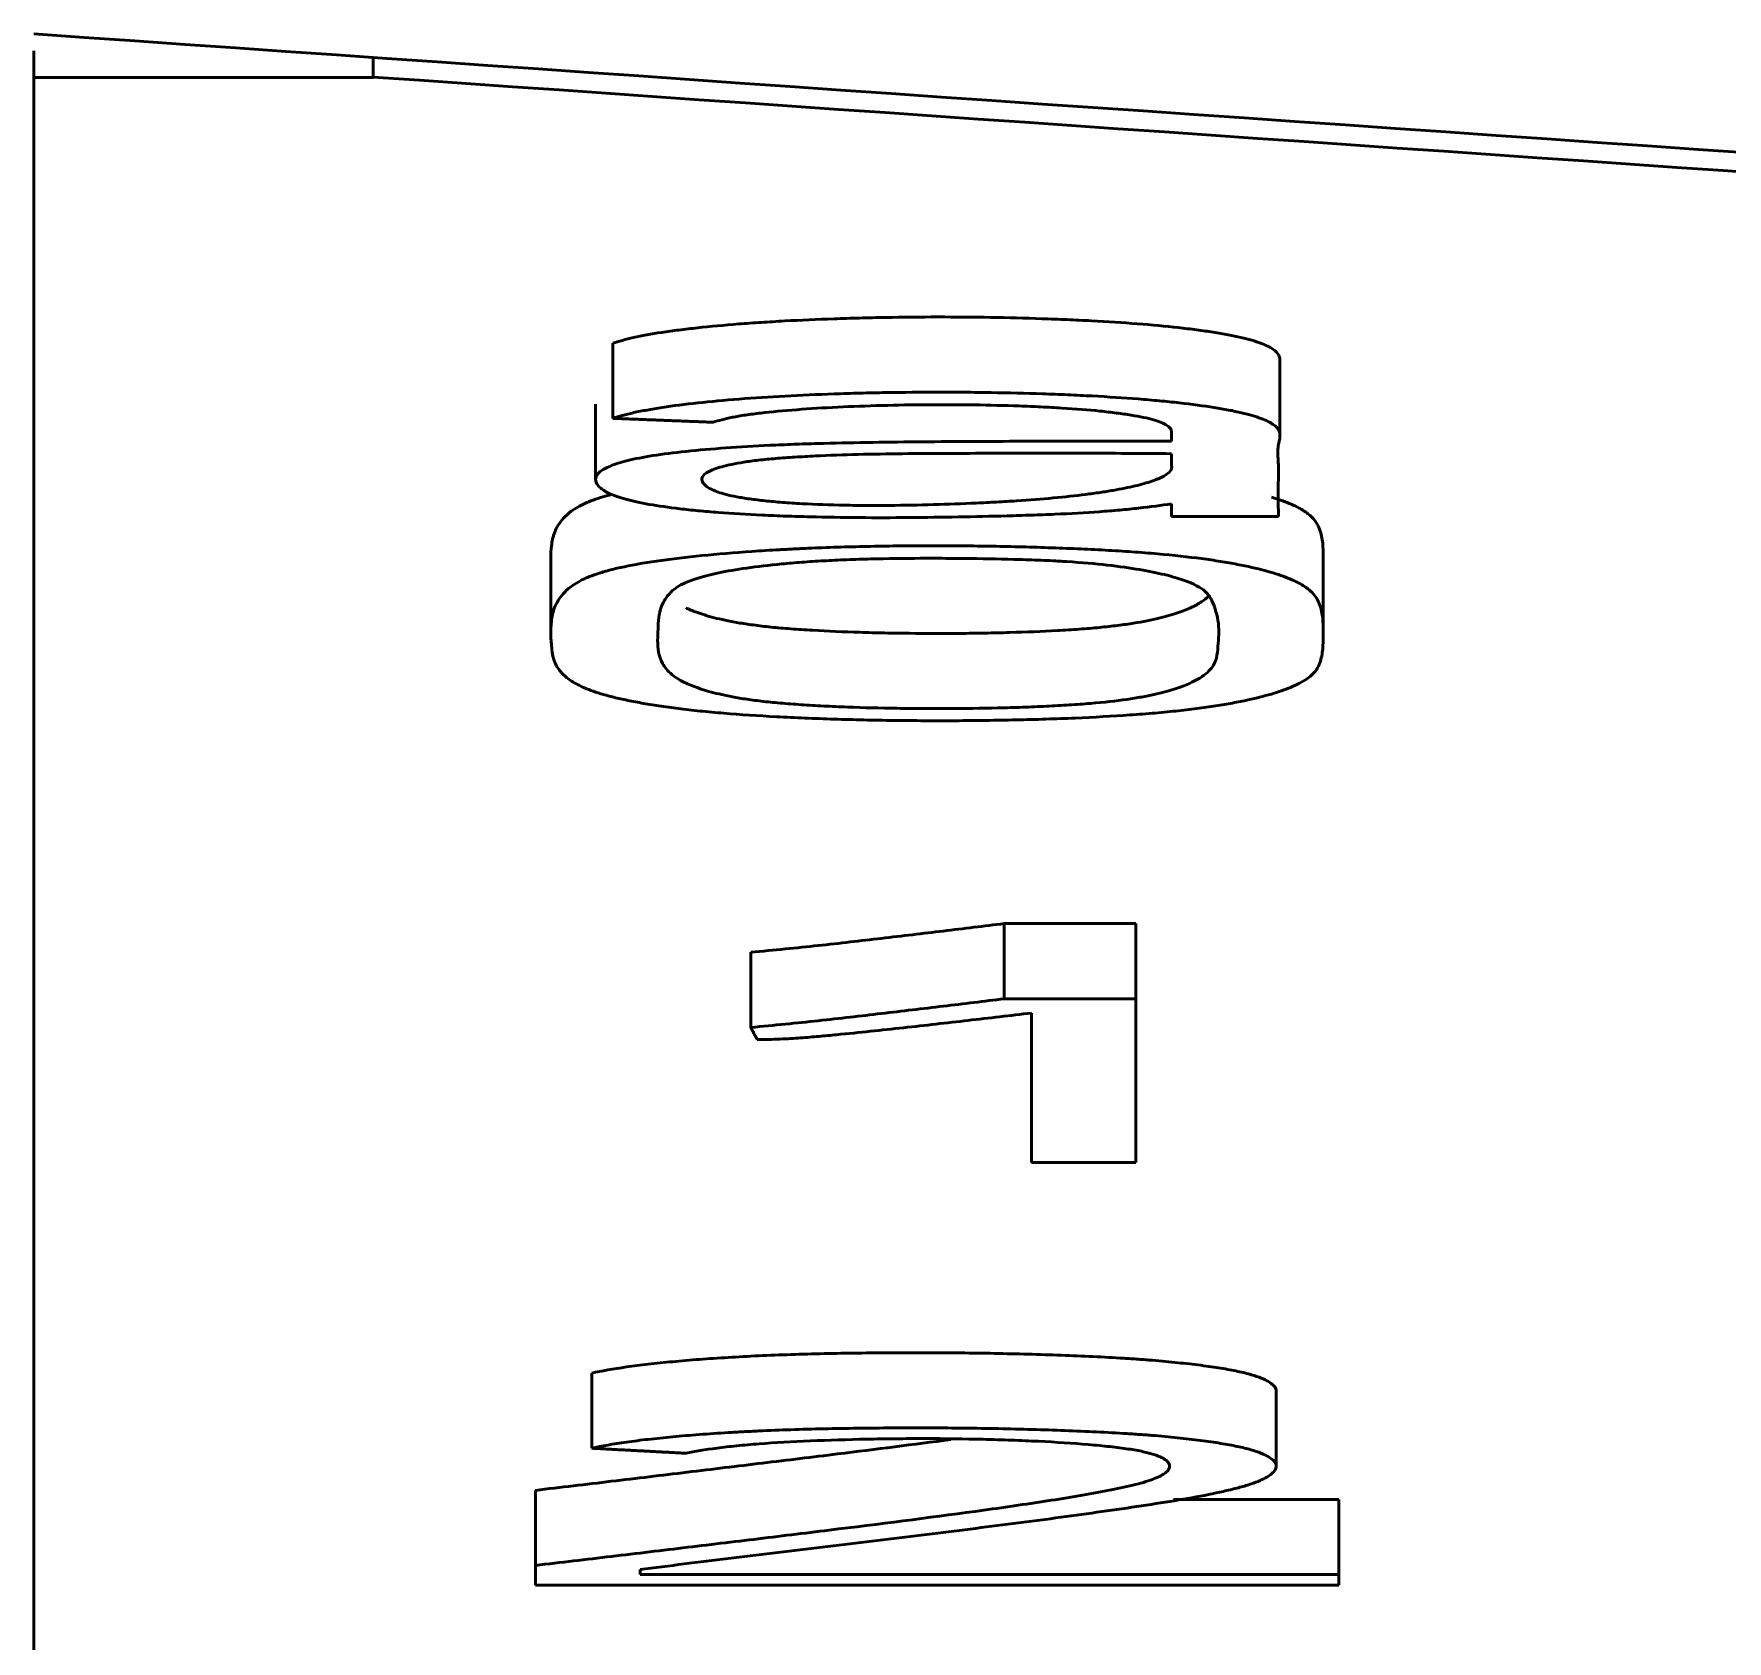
# Model space of a CAD drawing. Header units: millimetres. Extents: x 0 to 594, y 0 to 420.
# Drawn here: x 252.241 to 254.486, y 53.23 to 55.361 of the extents above; entities that cross this region are included whole.
import ezdxf

# ---------------------------------------------------------------- set-up
doc = ezdxf.new("R2010")
doc.units = ezdxf.units.MM
doc.layers.add('1', color=7, linetype='Continuous')

msp = doc.modelspace()

# ---------------------------------------------------------------- linework, layer by layer
at = {"layer": '1', "color": 7, "linetype": 'Continuous', "lineweight": 50}
for p, q in [((252.2409, 55.3388), (252.2409, 55.3034)), ((252.6909, 55.3034), (252.6909, 55.3304)), ((252.2409, 55.3034), (252.2409, 48.1354)), ((252.6909, 55.3034), (252.2409, 55.3034)), ((253.0085, 54.8516), (253.0085, 54.9512)), ((253.8927, 54.8287), (253.8927, 54.9284)), ((252.9856, 54.8705), (252.9856, 54.7708)), ((253.7491, 54.8047), (253.7491, 54.7885)), ((253.7491, 54.7383), (253.7491, 54.7216)), ((253.7491, 54.7216), (253.8906, 54.7216)), ((252.9262, 54.6671), (252.9262, 54.5675)), ((253.9501, 54.5627), (253.9501, 54.6623)), ((253.5272, 54.1816), (253.7019, 54.1816)), ((253.5272, 54.0819), (253.5272, 54.1816)), ((253.7019, 54.0819), (253.7019, 54.1816)), ((253.1912, 54.0439), (253.1912, 54.1435)), ((253.7019, 54.0819), (253.5272, 54.0819)), ((253.7019, 53.8647), (253.7019, 54.0819)), ((253.5632, 54.063), (253.5632, 53.8647)), ((253.5632, 53.8647), (253.7019, 53.8647)), ((252.9807, 53.4858), (252.9807, 53.5855)), ((253.8878, 53.4622), (253.8878, 53.5619)), ((252.9058, 53.3304), (252.9058, 53.43)), ((253.7514, 53.418), (253.971, 53.418)), ((253.971, 53.3184), (253.971, 53.418)), ((252.9058, 53.3304), (252.9058, 53.3041)), ((253.0445, 53.3184), (253.0445, 53.3252)), ((253.971, 53.3184), (253.0445, 53.3184)), ((253.971, 53.3041), (253.971, 53.3184)), ((252.9058, 53.3041), (253.971, 53.3041))]:
    msp.add_line(p, q, dxfattribs=at)
msp.add_ellipse((459.8322, 1047.384), major_axis=(1731.4034, -0.1302), ratio=0.577143, start_param=4.592507, end_param=4.594805, dxfattribs=at)
msp.add_open_spline([(256.5192, 55.0659), (255.0931, 55.1634), (253.667, 55.2619), (252.2409, 55.3615)], degree=3, dxfattribs=at)
for points, knots in [([(253.0085, 54.9512), (253.0238, 54.9564), (253.0448, 54.9613), (253.0806, 54.9667), (253.0882, 54.9677), (253.1039, 54.9698), (253.1121, 54.9707), (253.1377, 54.9735), (253.1559, 54.9752), (253.1851, 54.9775), (253.1951, 54.9782), (253.2155, 54.9795), (253.2258, 54.9801), (253.2573, 54.9819), (253.2791, 54.9828), (253.3127, 54.984), (253.3241, 54.9844), (253.3469, 54.9849), (253.3584, 54.9852), (253.3928, 54.9858), (253.416, 54.986), (253.4626, 54.986), (253.4862, 54.9858), (253.5322, 54.9851), (253.5549, 54.9845), (253.5884, 54.9834), (253.5994, 54.983), (253.6213, 54.982), (253.6322, 54.9815), (253.6642, 54.9798), (253.7047, 54.9772), (253.7409, 54.9738), (253.7663, 54.971), (253.7745, 54.97), (253.7901, 54.9679), (253.7974, 54.9669), (253.8182, 54.9636), (253.8304, 54.9613), (253.8461, 54.9577), (253.8509, 54.9564), (253.8596, 54.9539), (253.8635, 54.9526), (253.874, 54.9487), (253.8794, 54.9461), (253.8873, 54.9407), (253.8898, 54.938), (253.8923, 54.933), (253.8927, 54.9307), (253.8927, 54.9284)], [0, 0, 0, 0, 0.106137, 0.106137, 0.132672, 0.132672, 0.159206, 0.159206, 0.212275, 0.212275, 0.238809, 0.238809, 0.265343, 0.265343, 0.318412, 0.318412, 0.344947, 0.344947, 0.371481, 0.371481, 0.42455, 0.42455, 0.477618, 0.477618, 0.530687, 0.530687, 0.557221, 0.557221, 0.583756, 0.583756, 0.636824, 0.689893, 0.689893, 0.716427, 0.716427, 0.742962, 0.742962, 0.79603, 0.79603, 0.822565, 0.822565, 0.849099, 0.849099, 0.902168, 0.902168, 0.955237, 0.955237, 1, 1, 1, 1]), ([(253.8906, 54.7216), (253.8906, 54.7324), (253.8905, 54.7432), (253.8905, 54.7594), (253.8905, 54.7648), (253.8907, 54.7757), (253.8908, 54.7811), (253.8907, 54.7892), (253.8906, 54.7919), (253.8903, 54.7974), (253.8899, 54.8028), (253.8898, 54.8082), (253.8902, 54.8136), (253.8906, 54.8164), (253.8924, 54.8245), (253.8939, 54.83), (253.89, 54.8381), (253.8876, 54.8408), (253.8798, 54.8462), (253.8745, 54.8489), (253.8606, 54.8541), (253.8521, 54.8566), (253.8365, 54.8603), (253.8308, 54.8615), (253.8186, 54.8638), (253.8121, 54.8649), (253.7915, 54.8682), (253.7762, 54.8702), (253.7508, 54.8731), (253.742, 54.874), (253.7237, 54.8757), (253.7143, 54.8765), (253.6854, 54.8788), (253.6651, 54.8801), (253.6332, 54.8818), (253.6223, 54.8824), (253.6003, 54.8833), (253.5892, 54.8837), (253.5557, 54.8849), (253.5329, 54.8854), (253.4981, 54.886), (253.4864, 54.8861), (253.463, 54.8863), (253.4514, 54.8863), (253.4165, 54.8863), (253.3933, 54.8861), (253.3588, 54.8856), (253.3473, 54.8853), (253.3244, 54.8847), (253.313, 54.8844), (253.2571, 54.8824), (253.215, 54.8802), (253.1564, 54.8756), (253.1381, 54.8739), (253.104, 54.8702), (253.0883, 54.8682), (253.0668, 54.865), (253.06, 54.8638), (253.0474, 54.8615), (253.0298, 54.858), (253.0161, 54.8542), (253.0085, 54.8516)], [0, 0, 0, 0, 0.125, 0.125, 0.1875, 0.1875, 0.25, 0.25, 0.28125, 0.28125, 0.3125, 0.34375, 0.34375, 0.375, 0.375, 0.4375, 0.4375, 0.46875, 0.46875, 0.5, 0.5, 0.53125, 0.53125, 0.546875, 0.546875, 0.5625, 0.5625, 0.59375, 0.59375, 0.609375, 0.609375, 0.625, 0.625, 0.65625, 0.65625, 0.671875, 0.671875, 0.6875, 0.6875, 0.71875, 0.71875, 0.734375, 0.734375, 0.75, 0.75, 0.78125, 0.78125, 0.796875, 0.796875, 0.8125, 0.8125, 0.875, 0.875, 0.90625, 0.90625, 0.9375, 0.9375, 0.953125, 0.953125, 0.96875, 1, 1, 1, 1]), ([(253.1416, 54.8464), (253.1484, 54.8487), (253.1567, 54.8509), (253.1722, 54.854), (253.1779, 54.855), (253.1905, 54.8569), (253.1973, 54.8578), (253.2189, 54.8603), (253.2349, 54.8618), (253.2695, 54.8644), (253.2877, 54.8655), (253.3254, 54.8674), (253.3449, 54.8681), (253.3851, 54.8692), (253.4053, 54.8695), (253.4358, 54.8697), (253.446, 54.8697), (253.4665, 54.8696), (253.4768, 54.8696), (253.5075, 54.8691), (253.5275, 54.8687), (253.5567, 54.8676), (253.5663, 54.8673), (253.5852, 54.8663), (253.5946, 54.8658), (253.6219, 54.8641), (253.6386, 54.8628), (253.6617, 54.8604), (253.6691, 54.8595), (253.683, 54.8578), (253.6959, 54.8559), (253.7068, 54.8539), (253.7168, 54.8518), (253.7213, 54.8507), (253.733, 54.8474), (253.7386, 54.8451), (253.7443, 54.8415), (253.7458, 54.8403), (253.7478, 54.8379), (253.7484, 54.8367), (253.7494, 54.8331), (253.7491, 54.8307), (253.7491, 54.8259), (253.7493, 54.8236), (253.7491, 54.8212)], [0, 0, 0, 0, 0.0625, 0.0625, 0.09375, 0.09375, 0.125, 0.125, 0.1875, 0.1875, 0.25, 0.25, 0.3125, 0.3125, 0.375, 0.375, 0.40625, 0.40625, 0.4375, 0.4375, 0.5, 0.5, 0.53125, 0.53125, 0.5625, 0.5625, 0.625, 0.625, 0.65625, 0.65625, 0.6875, 0.71875, 0.71875, 0.75, 0.75, 0.8125, 0.8125, 0.84375, 0.84375, 0.875, 0.875, 0.9375, 0.9375, 1, 1, 1, 1]), ([(253.7491, 54.8212), (253.705, 54.8213), (253.6609, 54.8213), (253.5948, 54.8212), (253.5728, 54.8212), (253.5288, 54.8211), (253.4847, 54.821), (253.4407, 54.8207), (253.3967, 54.8203), (253.3747, 54.8201), (253.331, 54.8194), (253.3093, 54.819), (253.2771, 54.8181), (253.2665, 54.8178), (253.2453, 54.8171), (253.2347, 54.8166), (253.2038, 54.8153), (253.1841, 54.8142), (253.1466, 54.8116), (253.1287, 54.8101), (253.095, 54.8068), (253.0798, 54.8049), (253.0531, 54.8009), (253.0416, 54.7988), (253.0219, 54.7941), (253.014, 54.7917), (253.0013, 54.7869), (252.9964, 54.7844), (252.9911, 54.7806), (252.9897, 54.7793), (252.9875, 54.7768), (252.9851, 54.7729), (252.9854, 54.7692), (252.9875, 54.7641), (252.9895, 54.7616), (252.9939, 54.7578), (252.9956, 54.7565), (252.9997, 54.754), (253.0021, 54.7528), (253.0103, 54.7491), (253.0172, 54.7467), (253.0301, 54.7432), (253.0348, 54.742), (253.0452, 54.7397), (253.0508, 54.7386), (253.0687, 54.7354), (253.0822, 54.7335), (253.105, 54.7307), (253.1131, 54.7299), (253.1301, 54.7282), (253.1391, 54.7275), (253.1667, 54.7254), (253.1862, 54.7242), (253.2168, 54.7228), (253.2273, 54.7223), (253.2485, 54.7216), (253.2591, 54.7213), (253.2913, 54.7205), (253.3129, 54.7201), (253.3568, 54.7198), (253.3791, 54.7198), (253.423, 54.7202), (253.4448, 54.7205), (253.4881, 54.7213), (253.5097, 54.7217), (253.5418, 54.7226), (253.5525, 54.7229), (253.5737, 54.7236), (253.5842, 54.724), (253.6151, 54.7253), (253.6348, 54.7264), (253.6626, 54.7285), (253.6716, 54.7292), (253.6891, 54.7308), (253.6974, 54.7316), (253.7212, 54.7343), (253.7357, 54.7362), (253.7491, 54.7383)], [0, 0, 0, 0, 0.0625, 0.0625, 0.09375, 0.09375, 0.125, 0.15625, 0.15625, 0.1875, 0.1875, 0.21875, 0.21875, 0.234375, 0.234375, 0.25, 0.25, 0.28125, 0.28125, 0.3125, 0.3125, 0.34375, 0.34375, 0.375, 0.375, 0.40625, 0.40625, 0.4375, 0.4375, 0.453125, 0.453125, 0.46875, 0.5, 0.5, 0.53125, 0.53125, 0.546875, 0.546875, 0.5625, 0.5625, 0.59375, 0.59375, 0.609375, 0.609375, 0.625, 0.625, 0.65625, 0.65625, 0.671875, 0.671875, 0.6875, 0.6875, 0.71875, 0.71875, 0.734375, 0.734375, 0.75, 0.75, 0.78125, 0.78125, 0.8125, 0.8125, 0.84375, 0.84375, 0.875, 0.875, 0.890625, 0.890625, 0.90625, 0.90625, 0.9375, 0.9375, 0.953125, 0.953125, 0.96875, 0.96875, 1, 1, 1, 1]), ([(253.7491, 54.7885), (253.7501, 54.7839), (253.7466, 54.7794), (253.7366, 54.7738), (253.7343, 54.7727), (253.7291, 54.7705), (253.7262, 54.7694), (253.7166, 54.7661), (253.7092, 54.764), (253.692, 54.7599), (253.6824, 54.758), (253.666, 54.7551), (253.6603, 54.7542), (253.6482, 54.7524), (253.6417, 54.7515), (253.6218, 54.7489), (253.6075, 54.7474), (253.577, 54.7446), (253.5607, 54.7433), (253.535, 54.7416), (253.5261, 54.7411), (253.5082, 54.7401), (253.4992, 54.7396), (253.4716, 54.7384), (253.4528, 54.7377), (253.4144, 54.7366), (253.3947, 54.7363), (253.3651, 54.736), (253.3553, 54.736), (253.3355, 54.7361), (253.3255, 54.7362), (253.2961, 54.7368), (253.2773, 54.7374), (253.2502, 54.7389), (253.2415, 54.7395), (253.2252, 54.7407), (253.2175, 54.7415), (253.203, 54.743), (253.1961, 54.7439), (253.1836, 54.7456), (253.1779, 54.7466), (253.1675, 54.7485), (253.1629, 54.7495), (253.1546, 54.7516), (253.1511, 54.7527), (253.1417, 54.756), (253.1372, 54.7582), (253.1323, 54.7616), (253.131, 54.7627), (253.1288, 54.765), (253.1245, 54.7707), (253.1268, 54.7764), (253.1374, 54.782), (253.1399, 54.7831), (253.1458, 54.7853), (253.1491, 54.7864), (253.1606, 54.7896), (253.1704, 54.7917), (253.1881, 54.7944), (253.1946, 54.7953), (253.2088, 54.7969), (253.2166, 54.7977), (253.2327, 54.799), (253.2411, 54.7996), (253.2586, 54.8007), (253.2677, 54.8012), (253.2953, 54.8026), (253.3142, 54.8032), (253.3529, 54.8042), (253.3727, 54.8045), (253.4123, 54.8049), (253.4321, 54.805), (253.4717, 54.8052), (253.4915, 54.8052), (253.551, 54.8053), (253.5906, 54.8054), (253.6698, 54.8053), (253.7095, 54.805), (253.7491, 54.8047)], [0, 0, 0, 0, 0.0625, 0.0625, 0.078125, 0.078125, 0.09375, 0.09375, 0.125, 0.125, 0.15625, 0.15625, 0.171875, 0.171875, 0.1875, 0.1875, 0.21875, 0.21875, 0.25, 0.25, 0.265625, 0.265625, 0.28125, 0.28125, 0.3125, 0.3125, 0.34375, 0.34375, 0.359375, 0.359375, 0.375, 0.375, 0.40625, 0.40625, 0.421875, 0.421875, 0.4375, 0.4375, 0.453125, 0.453125, 0.46875, 0.46875, 0.484375, 0.484375, 0.5, 0.5, 0.53125, 0.53125, 0.546875, 0.546875, 0.5625, 0.625, 0.625, 0.640625, 0.640625, 0.65625, 0.65625, 0.6875, 0.6875, 0.703125, 0.703125, 0.71875, 0.71875, 0.734375, 0.734375, 0.75, 0.75, 0.78125, 0.78125, 0.8125, 0.8125, 0.84375, 0.84375, 0.875, 0.875, 0.9375, 0.9375, 1, 1, 1, 1]), ([(253.0054, 54.7503), (253.0006, 54.749), (252.9961, 54.7478), (252.9874, 54.745), (252.9831, 54.7435), (252.9754, 54.7406), (252.9719, 54.739), (252.9561, 54.7315), (252.9488, 54.7253), (252.9376, 54.7131), (252.9339, 54.7069), (252.9289, 54.6947), (252.9278, 54.6885), (252.9265, 54.6773), (252.9262, 54.6722), (252.9262, 54.6671)], [0, 0, 0, 0, 0.048174, 0.048174, 0.103168, 0.103168, 0.158161, 0.158161, 0.378135, 0.378135, 0.598108, 0.598108, 0.818082, 0.818082, 1, 1, 1, 1]), ([(253.9501, 54.6623), (253.9501, 54.6641), (253.9501, 54.6659), (253.9501, 54.6738), (253.9499, 54.686), (253.9476, 54.6983), (253.9429, 54.7106), (253.9395, 54.7167), (253.9291, 54.7259), (253.9248, 54.729), (253.9139, 54.735), (253.9074, 54.738), (253.8955, 54.7424), (253.8912, 54.7439), (253.885, 54.7459), (253.8833, 54.7464), (253.8815, 54.7469)], [0, 0, 0, 0, 0.063256, 0.063256, 0.279145, 0.495035, 0.495035, 0.710924, 0.710924, 0.818869, 0.818869, 0.926813, 0.926813, 0.980786, 0.980786, 1, 1, 1, 1]), ([(253.2673, 54.6793), (253.2928, 54.6804), (253.3188, 54.6812), (253.3716, 54.6823), (253.3984, 54.6826), (253.4528, 54.6827), (253.4797, 54.6825), (253.533, 54.6816), (253.5593, 54.681), (253.6115, 54.6792), (253.6368, 54.6781), (253.6731, 54.6761), (253.685, 54.6754), (253.7081, 54.6737), (253.7195, 54.6729), (253.7519, 54.67), (253.7712, 54.6679), (253.7975, 54.6644), (253.8059, 54.6632), (253.8216, 54.6606), (253.8291, 54.6593), (253.85, 54.6553), (253.862, 54.6526), (253.8832, 54.6469), (253.8923, 54.644), (253.9041, 54.6395), (253.9077, 54.638), (253.9143, 54.635), (253.9231, 54.6305), (253.9379, 54.62), (253.943, 54.6109), (253.9475, 54.5987), (253.9487, 54.5926), (253.95, 54.5805), (253.9501, 54.5744), (253.9501, 54.5622), (253.9502, 54.5501), (253.9486, 54.5379), (253.9453, 54.5258), (253.9429, 54.5198), (253.9318, 54.5078), (253.9231, 54.5018), (253.9059, 54.4944), (253.9021, 54.4929), (253.894, 54.4899), (253.8896, 54.4885), (253.8755, 54.4842), (253.8647, 54.4814), (253.8462, 54.4773), (253.8396, 54.4759), (253.8256, 54.4733), (253.8183, 54.472), (253.7949, 54.4683), (253.7776, 54.4659), (253.7485, 54.4628), (253.7383, 54.4618), (253.7166, 54.4599), (253.7053, 54.459), (253.6708, 54.4566), (253.6465, 54.4553), (253.6085, 54.4536), (253.5955, 54.4532), (253.5692, 54.4523), (253.556, 54.452), (253.5163, 54.4511), (253.4895, 54.4508), (253.4354, 54.4505), (253.408, 54.4507), (253.3542, 54.4513), (253.3278, 54.4519), (253.2887, 54.4531), (253.2758, 54.4536), (253.2503, 54.4546), (253.2376, 54.4552), (253.2007, 54.4572), (253.1775, 54.4587), (253.1447, 54.4615), (253.1341, 54.4624), (253.1139, 54.4645), (253.1044, 54.4656), (253.0772, 54.469), (253.0609, 54.4715), (253.039, 54.4754), (253.0321, 54.4767), (253.0193, 54.4795), (253.0133, 54.4808), (252.9967, 54.485), (252.9874, 54.4879), (252.9754, 54.4923), (252.9717, 54.4938), (252.9651, 54.4968), (252.9621, 54.4983), (252.9539, 54.5028), (252.9495, 54.5058), (252.9316, 54.521), (252.929, 54.5332), (252.9269, 54.5516), (252.9264, 54.5577), (252.9261, 54.57), (252.9263, 54.5761), (252.9277, 54.5884), (252.9288, 54.5946), (252.9336, 54.6068), (252.9373, 54.6129), (252.9482, 54.6251), (252.9553, 54.6312), (252.9736, 54.6403), (252.9809, 54.6433), (252.9949, 54.6477), (253, 54.6492), (253.0111, 54.6521), (253.0171, 54.6535), (253.0368, 54.6576), (253.0521, 54.6603), (253.0782, 54.664), (253.0873, 54.6651), (253.1064, 54.6674), (253.1163, 54.6685), (253.1471, 54.6716), (253.1692, 54.6735), (253.2047, 54.6759), (253.2168, 54.6767), (253.2354, 54.6777), (253.2448, 54.6782), (253.2544, 54.6787), (253.2608, 54.679), (253.2641, 54.6791), (253.2673, 54.6793)], [0, 0, 0, 0, 0.015625, 0.015625, 0.03125, 0.03125, 0.046875, 0.046875, 0.0625, 0.0625, 0.078125, 0.078125, 0.085937, 0.085937, 0.09375, 0.09375, 0.109375, 0.109375, 0.117187, 0.117187, 0.125, 0.125, 0.140625, 0.140625, 0.15625, 0.15625, 0.164062, 0.164062, 0.171875, 0.1875, 0.21875, 0.21875, 0.25, 0.25, 0.28125, 0.28125, 0.3125, 0.34375, 0.34375, 0.375, 0.375, 0.40625, 0.40625, 0.414062, 0.414062, 0.421875, 0.421875, 0.4375, 0.4375, 0.445312, 0.445312, 0.453125, 0.453125, 0.46875, 0.46875, 0.476562, 0.476562, 0.484375, 0.484375, 0.5, 0.5, 0.507812, 0.507812, 0.515625, 0.515625, 0.53125, 0.53125, 0.546875, 0.546875, 0.5625, 0.5625, 0.570312, 0.570312, 0.578125, 0.578125, 0.59375, 0.59375, 0.601562, 0.601562, 0.609375, 0.609375, 0.625, 0.625, 0.632812, 0.632812, 0.640625, 0.640625, 0.65625, 0.65625, 0.664062, 0.664062, 0.671875, 0.671875, 0.6875, 0.6875, 0.75, 0.75, 0.78125, 0.78125, 0.8125, 0.8125, 0.84375, 0.84375, 0.875, 0.875, 0.90625, 0.90625, 0.921875, 0.921875, 0.929687, 0.929687, 0.9375, 0.9375, 0.953125, 0.953125, 0.960937, 0.960937, 0.96875, 0.96875, 0.984375, 0.984375, 0.992187, 0.992187, 0.996094, 0.998047, 0.998047, 1, 1, 1, 1]), ([(253.6103, 54.6616), (253.6302, 54.6603), (253.6479, 54.6588), (253.6798, 54.6552), (253.6942, 54.6531), (253.7193, 54.6488), (253.7302, 54.6466), (253.7494, 54.642), (253.7578, 54.6395), (253.7789, 54.6322), (253.7878, 54.6272), (253.7963, 54.6196), (253.7984, 54.617), (253.8016, 54.6119), (253.8028, 54.6093), (253.8081, 54.5965), (253.8107, 54.5862), (253.8122, 54.5657), (253.8112, 54.5555), (253.8097, 54.5401), (253.8088, 54.5325), (253.805, 54.5248), (253.8016, 54.5197), (253.7993, 54.5172), (253.791, 54.5096), (253.783, 54.5046), (253.7664, 54.4972), (253.76, 54.4948), (253.7449, 54.49), (253.7362, 54.4876), (253.7207, 54.4842), (253.7152, 54.4831), (253.7031, 54.481), (253.6966, 54.4799), (253.6756, 54.4769), (253.6598, 54.4751), (253.6326, 54.4728), (253.6231, 54.4721), (253.6036, 54.4709), (253.5935, 54.4703), (253.5728, 54.4693), (253.5622, 54.4689), (253.5406, 54.4681), (253.5297, 54.4678), (253.4968, 54.4671), (253.4747, 54.4668), (253.441, 54.4666), (253.4296, 54.4667), (253.4072, 54.4668), (253.396, 54.4669), (253.3628, 54.4674), (253.341, 54.4679), (253.3089, 54.4691), (253.2982, 54.4696), (253.2777, 54.4706), (253.2577, 54.4718), (253.2391, 54.4732), (253.2213, 54.4748), (253.2129, 54.4756), (253.1974, 54.4775), (253.1903, 54.4784), (253.1769, 54.4805), (253.1707, 54.4816), (253.1535, 54.4849), (253.144, 54.4872), (253.1274, 54.4919), (253.1204, 54.4943), (253.1079, 54.4992), (253.1027, 54.5017), (253.0937, 54.5066), (253.0827, 54.5141), (253.0771, 54.5216), (253.069, 54.5366), (253.0678, 54.5467), (253.0678, 54.5619), (253.0681, 54.5669), (253.0685, 54.577), (253.0687, 54.5821), (253.0699, 54.5922), (253.071, 54.5973), (253.075, 54.6074), (253.0779, 54.6125), (253.0864, 54.6226), (253.0921, 54.6276), (253.1049, 54.6338), (253.1078, 54.635), (253.1141, 54.6374), (253.1176, 54.6387), (253.1291, 54.6422), (253.1382, 54.6445), (253.1597, 54.6489), (253.1722, 54.6511), (253.2, 54.655), (253.2153, 54.6569), (253.2409, 54.6593), (253.2498, 54.6601), (253.2683, 54.6615), (253.2778, 54.6621), (253.2977, 54.6632), (253.3079, 54.6637), (253.3291, 54.6645), (253.3398, 54.6649), (253.3722, 54.6657), (253.3942, 54.6659), (253.4275, 54.666), (253.4386, 54.666), (253.4608, 54.6659), (253.4718, 54.6658), (253.5047, 54.6654), (253.5265, 54.665), (253.5588, 54.6641), (253.5695, 54.6637), (253.5851, 54.663), (253.5928, 54.6626), (253.6004, 54.6622), (253.6053, 54.6619), (253.6078, 54.6618), (253.6103, 54.6616)], [0, 0, 0, 0, 0.015625, 0.015625, 0.03125, 0.03125, 0.046875, 0.046875, 0.0625, 0.0625, 0.09375, 0.09375, 0.109375, 0.109375, 0.125, 0.125, 0.1875, 0.1875, 0.25, 0.25, 0.28125, 0.296875, 0.296875, 0.3125, 0.3125, 0.34375, 0.34375, 0.359375, 0.359375, 0.375, 0.375, 0.382813, 0.382813, 0.390625, 0.390625, 0.40625, 0.40625, 0.414063, 0.414063, 0.421875, 0.421875, 0.429688, 0.429688, 0.4375, 0.4375, 0.453125, 0.453125, 0.460938, 0.460938, 0.46875, 0.46875, 0.484375, 0.484375, 0.492188, 0.492188, 0.5, 0.507813, 0.507813, 0.515625, 0.515625, 0.523438, 0.523438, 0.53125, 0.53125, 0.546875, 0.546875, 0.5625, 0.5625, 0.578125, 0.578125, 0.59375, 0.625, 0.625, 0.6875, 0.6875, 0.71875, 0.71875, 0.75, 0.75, 0.78125, 0.78125, 0.8125, 0.8125, 0.84375, 0.84375, 0.851563, 0.851563, 0.859375, 0.859375, 0.875, 0.875, 0.890625, 0.890625, 0.90625, 0.90625, 0.914063, 0.914063, 0.921875, 0.921875, 0.929688, 0.929688, 0.9375, 0.9375, 0.953125, 0.953125, 0.960938, 0.960938, 0.96875, 0.96875, 0.984375, 0.984375, 0.992188, 0.992188, 0.996094, 0.998047, 0.998047, 1, 1, 1, 1]), ([(253.105, 54.6003), (253.1093, 54.5983), (253.114, 54.5964), (253.1261, 54.592), (253.1337, 54.5896), (253.1518, 54.5849), (253.1623, 54.5827), (253.1808, 54.5795), (253.1874, 54.5785), (253.2019, 54.5766), (253.2098, 54.5756), (253.2264, 54.5739), (253.2352, 54.5732), (253.2536, 54.5717), (253.2633, 54.5711), (253.2934, 54.5693), (253.3142, 54.5685), (253.3465, 54.5675), (253.3574, 54.5672), (253.3795, 54.5668), (253.3906, 54.5666), (253.4239, 54.5663), (253.4461, 54.5662), (253.4794, 54.5665), (253.4904, 54.5667), (253.5126, 54.567), (253.5236, 54.5673), (253.5561, 54.5682), (253.5771, 54.5691), (253.6074, 54.5707), (253.6173, 54.5713), (253.6361, 54.5727), (253.6451, 54.5735), (253.662, 54.5751), (253.67, 54.576), (253.6851, 54.5779), (253.6922, 54.5789), (253.7116, 54.582), (253.7226, 54.5842), (253.737, 54.5876), (253.7415, 54.5888), (253.7497, 54.5911), (253.7535, 54.5923), (253.764, 54.5959), (253.7699, 54.5984), (253.7803, 54.6033), (253.7848, 54.6057), (253.7924, 54.6107), (253.7955, 54.6132), (253.7985, 54.6162), (253.7989, 54.6166), (253.7993, 54.617)], [0, 0, 0, 0, 0.047313, 0.047313, 0.106234, 0.106234, 0.165154, 0.165154, 0.194615, 0.194615, 0.224075, 0.224075, 0.253535, 0.253535, 0.282996, 0.282996, 0.341916, 0.341916, 0.371376, 0.371376, 0.400837, 0.400837, 0.459757, 0.459757, 0.489218, 0.489218, 0.518678, 0.518678, 0.577598, 0.577598, 0.607059, 0.607059, 0.636519, 0.636519, 0.665979, 0.665979, 0.69544, 0.69544, 0.75436, 0.75436, 0.78382, 0.78382, 0.813281, 0.813281, 0.872201, 0.872201, 0.931122, 0.931122, 0.990042, 0.990042, 1, 1, 1, 1]), ([(253.1912, 54.1435), (253.2066, 54.145), (253.2218, 54.1464), (253.2517, 54.1494), (253.2663, 54.1509), (253.2949, 54.154), (253.3089, 54.1556), (253.3367, 54.1588), (253.3505, 54.1604), (253.3919, 54.1652), (253.4193, 54.1685), (253.4736, 54.175), (253.5005, 54.1783), (253.5272, 54.1816)], [0, 0, 0, 0, 0.125, 0.125, 0.25, 0.25, 0.375, 0.375, 0.5, 0.5, 0.75, 0.75, 1, 1, 1, 1]), ([(253.5272, 54.0819), (253.5005, 54.0786), (253.4736, 54.0753), (253.4193, 54.0688), (253.3919, 54.0656), (253.3505, 54.0607), (253.3367, 54.0591), (253.3089, 54.0559), (253.2949, 54.0543), (253.2663, 54.0512), (253.2517, 54.0497), (253.2219, 54.0468), (253.2066, 54.0453), (253.1912, 54.0439)], [0, 0, 0, 0, 0.25, 0.25, 0.5, 0.5, 0.625, 0.625, 0.75, 0.75, 0.875, 0.875, 1, 1, 1, 1]), ([(253.1999, 54.0277), (253.2051, 54.0277), (253.2102, 54.0278), (253.2202, 54.028), (253.2252, 54.0282), (253.235, 54.0286), (253.2396, 54.0288), (253.2485, 54.0294), (253.2527, 54.0297), (253.2654, 54.0306), (253.2735, 54.0313), (253.2895, 54.0327), (253.2973, 54.0335), (253.3203, 54.0357), (253.3352, 54.0372), (253.3647, 54.0403), (253.3793, 54.0419), (253.4226, 54.0467), (253.451, 54.0499), (253.5074, 54.0564), (253.5354, 54.0597), (253.5632, 54.063)], [0, 0, 0, 0, 0.03125, 0.03125, 0.0625, 0.0625, 0.09375, 0.09375, 0.125, 0.125, 0.1875, 0.1875, 0.25, 0.25, 0.375, 0.375, 0.5, 0.5, 0.75, 0.75, 1, 1, 1, 1]), ([(252.9807, 53.5855), (252.9933, 53.5884), (253.0088, 53.5911), (253.0356, 53.5949), (253.0452, 53.5961), (253.0605, 53.5979), (253.0657, 53.5985), (253.0766, 53.5996), (253.0821, 53.6001), (253.1106, 53.6028), (253.135, 53.6047), (253.1743, 53.607), (253.1879, 53.6078), (253.2159, 53.6091), (253.2302, 53.6096), (253.2735, 53.611), (253.3031, 53.6117), (253.3486, 53.6122), (253.3638, 53.6124), (253.3941, 53.6125), (253.4092, 53.6125), (253.4393, 53.6124), (253.4544, 53.6123), (253.4844, 53.6121), (253.4993, 53.6119), (253.5292, 53.6113), (253.544, 53.611), (253.5736, 53.6101), (253.5882, 53.6097), (253.6313, 53.6081), (253.6592, 53.6068), (253.6922, 53.6048), (253.6987, 53.6043), (253.7114, 53.6034), (253.7176, 53.603), (253.7355, 53.6015), (253.7466, 53.6004), (253.7678, 53.5982), (253.778, 53.597), (253.7974, 53.5946), (253.8064, 53.5933), (253.8227, 53.5906), (253.83, 53.5892), (253.8434, 53.5864), (253.8494, 53.5849), (253.8598, 53.5819), (253.8642, 53.5804), (253.8717, 53.5773), (253.8748, 53.5758), (253.8827, 53.5711), (253.886, 53.568), (253.8876, 53.5638), (253.8878, 53.5628), (253.8878, 53.5618)], [0, 0, 0, 0, 0.069859, 0.069859, 0.104789, 0.104789, 0.122254, 0.122254, 0.139718, 0.139718, 0.209578, 0.209578, 0.244507, 0.244507, 0.279437, 0.279437, 0.349296, 0.349296, 0.384226, 0.384226, 0.419155, 0.419155, 0.454085, 0.454085, 0.489015, 0.489015, 0.523944, 0.523944, 0.558874, 0.558874, 0.628733, 0.628733, 0.646198, 0.646198, 0.663663, 0.663663, 0.698592, 0.698592, 0.733522, 0.733522, 0.768452, 0.768452, 0.803381, 0.803381, 0.838311, 0.838311, 0.87324, 0.87324, 0.90817, 0.90817, 0.978029, 0.978029, 1, 1, 1, 1]), ([(253.0445, 53.3252), (253.0835, 53.33), (253.1224, 53.3347), (253.2004, 53.3442), (253.2395, 53.3489), (253.3178, 53.3584), (253.3569, 53.3632), (253.4343, 53.3727), (253.4727, 53.3775), (253.5488, 53.3872), (253.5865, 53.3921), (253.6411, 53.3996), (253.659, 53.4021), (253.6941, 53.4072), (253.7114, 53.4098), (253.7448, 53.415), (253.7608, 53.4176), (253.7911, 53.423), (253.8052, 53.4258), (253.8241, 53.4301), (253.83, 53.4315), (253.8411, 53.4344), (253.8463, 53.4359), (253.8605, 53.4404), (253.8677, 53.4435), (253.8791, 53.4496), (253.8831, 53.4527), (253.8866, 53.4574), (253.8873, 53.459), (253.8879, 53.4622), (253.8878, 53.4638), (253.8859, 53.4685), (253.8825, 53.4716), (253.8745, 53.4763), (253.8714, 53.4778), (253.8638, 53.4809), (253.8593, 53.4824), (253.8488, 53.4854), (253.8428, 53.4868), (253.8294, 53.4897), (253.8221, 53.491), (253.81, 53.493), (253.8057, 53.4937), (253.7967, 53.495), (253.792, 53.4956), (253.7774, 53.4974), (253.7672, 53.4986), (253.746, 53.5008), (253.7348, 53.5019), (253.7169, 53.5034), (253.7107, 53.5038), (253.698, 53.5047), (253.6915, 53.5051), (253.6585, 53.5072), (253.6308, 53.5085), (253.5879, 53.51), (253.5734, 53.5105), (253.544, 53.5113), (253.529, 53.5117), (253.499, 53.5122), (253.484, 53.5124), (253.454, 53.5127), (253.439, 53.5128), (253.4088, 53.5128), (253.3937, 53.5128), (253.3635, 53.5127), (253.3483, 53.5126), (253.3028, 53.512), (253.2732, 53.5114), (253.23, 53.51), (253.2159, 53.5094), (253.1949, 53.5084), (253.188, 53.5081), (253.1744, 53.5074), (253.1677, 53.507), (253.135, 53.505), (253.1106, 53.5031), (253.0766, 53.5), (253.0657, 53.4988), (253.0452, 53.4965), (253.0356, 53.4953), (253.0088, 53.4915), (252.9933, 53.4887), (252.9807, 53.4858)], [0, 0, 0, 0, 0.0625, 0.0625, 0.125, 0.125, 0.1875, 0.1875, 0.25, 0.25, 0.3125, 0.3125, 0.34375, 0.34375, 0.375, 0.375, 0.40625, 0.40625, 0.4375, 0.4375, 0.453125, 0.453125, 0.46875, 0.46875, 0.5, 0.5, 0.53125, 0.53125, 0.546875, 0.546875, 0.5625, 0.5625, 0.59375, 0.59375, 0.609375, 0.609375, 0.625, 0.625, 0.640625, 0.640625, 0.65625, 0.65625, 0.664062, 0.664062, 0.671875, 0.671875, 0.6875, 0.6875, 0.703125, 0.703125, 0.710937, 0.710937, 0.71875, 0.71875, 0.75, 0.75, 0.765625, 0.765625, 0.78125, 0.78125, 0.796875, 0.796875, 0.8125, 0.8125, 0.828125, 0.828125, 0.84375, 0.84375, 0.875, 0.875, 0.890625, 0.890625, 0.898437, 0.898437, 0.90625, 0.90625, 0.9375, 0.9375, 0.953125, 0.953125, 0.96875, 0.96875, 1, 1, 1, 1]), ([(253.1055, 53.4792), (253.1171, 53.4816), (253.1305, 53.4839), (253.1546, 53.4871), (253.1633, 53.4881), (253.1821, 53.49), (253.1921, 53.4909), (253.2234, 53.4933), (253.2461, 53.4946), (253.2946, 53.4966), (253.3195, 53.4974), (253.3575, 53.4981), (253.3703, 53.4983), (253.3962, 53.4986), (253.4094, 53.4986), (253.4483, 53.4986), (253.4739, 53.4983), (253.5118, 53.4974), (253.5244, 53.497), (253.5491, 53.4961), (253.5611, 53.4956), (253.596, 53.4939), (253.618, 53.4925), (253.6487, 53.4899), (253.6583, 53.489), (253.6761, 53.487), (253.6843, 53.4859), (253.6954, 53.4843), (253.6989, 53.4837), (253.7055, 53.4825), (253.7146, 53.4807), (253.7217, 53.4788), (253.7298, 53.4762), (253.7332, 53.4749), (253.7386, 53.4722), (253.7406, 53.4709), (253.7438, 53.4682), (253.7449, 53.4669), (253.7463, 53.4642), (253.7466, 53.4628), (253.7464, 53.4601), (253.7459, 53.4588), (253.7442, 53.4561), (253.7429, 53.4547), (253.7378, 53.4507), (253.7328, 53.4481), (253.7229, 53.4442), (253.7192, 53.4429), (253.7109, 53.4403), (253.7063, 53.439), (253.6917, 53.4353), (253.6807, 53.4329), (253.6569, 53.4281), (253.6441, 53.4258), (253.6175, 53.4213), (253.6037, 53.419), (253.5611, 53.4124), (253.5312, 53.408), (253.4385, 53.3952), (253.3736, 53.3869), (253.2745, 53.3747), (253.2412, 53.3706), (253.1746, 53.3625), (253.1412, 53.3585), (253.0741, 53.3504), (253.0404, 53.3464), (252.973, 53.3384), (252.9394, 53.3344), (252.9058, 53.3304)], [0, 0, 0, 0, 0.03125, 0.03125, 0.046875, 0.046875, 0.0625, 0.0625, 0.09375, 0.09375, 0.125, 0.125, 0.140625, 0.140625, 0.15625, 0.15625, 0.1875, 0.1875, 0.203125, 0.203125, 0.21875, 0.21875, 0.25, 0.25, 0.265625, 0.265625, 0.28125, 0.28125, 0.289062, 0.289062, 0.296875, 0.3125, 0.3125, 0.328125, 0.328125, 0.34375, 0.34375, 0.359375, 0.359375, 0.375, 0.375, 0.390625, 0.390625, 0.40625, 0.40625, 0.4375, 0.4375, 0.453125, 0.453125, 0.46875, 0.46875, 0.5, 0.5, 0.53125, 0.53125, 0.5625, 0.5625, 0.625, 0.625, 0.75, 0.75, 0.8125, 0.8125, 0.875, 0.875, 0.9375, 0.9375, 1, 1, 1, 1]), ([(252.9058, 53.43), (252.9393, 53.434), (252.9728, 53.438), (253.0399, 53.446), (253.0735, 53.45), (253.1404, 53.4581), (253.1737, 53.4621), (253.2401, 53.4702), (253.2733, 53.4742), (253.3572, 53.4846), (253.4074, 53.4909), (253.4561, 53.4974)], [0, 0, 0, 0, 0.180253, 0.180253, 0.360507, 0.360507, 0.54076, 0.54076, 0.721013, 0.721013, 1, 1, 1, 1])]:
    msp.add_open_spline(points, degree=3, knots=knots, dxfattribs=at)
for points, weights in [([(253.0085, 54.8516), (253.075, 54.849), (253.1416, 54.8464)], [0.499999970269, 0.500000029731, 0.499999970269]), ([(253.1912, 54.0439), (253.1955, 54.0358), (253.1999, 54.0277)], [0.500000022096, 0.499999977904, 0.500000022096]), ([(252.9807, 53.4858), (253.0431, 53.4825), (253.1055, 53.4792)], [0.500000075207, 0.499999924793, 0.500000075207])]:
    msp.add_rational_spline(points, weights, degree=2, dxfattribs=at)

doc.saveas('drawing.dxf')
